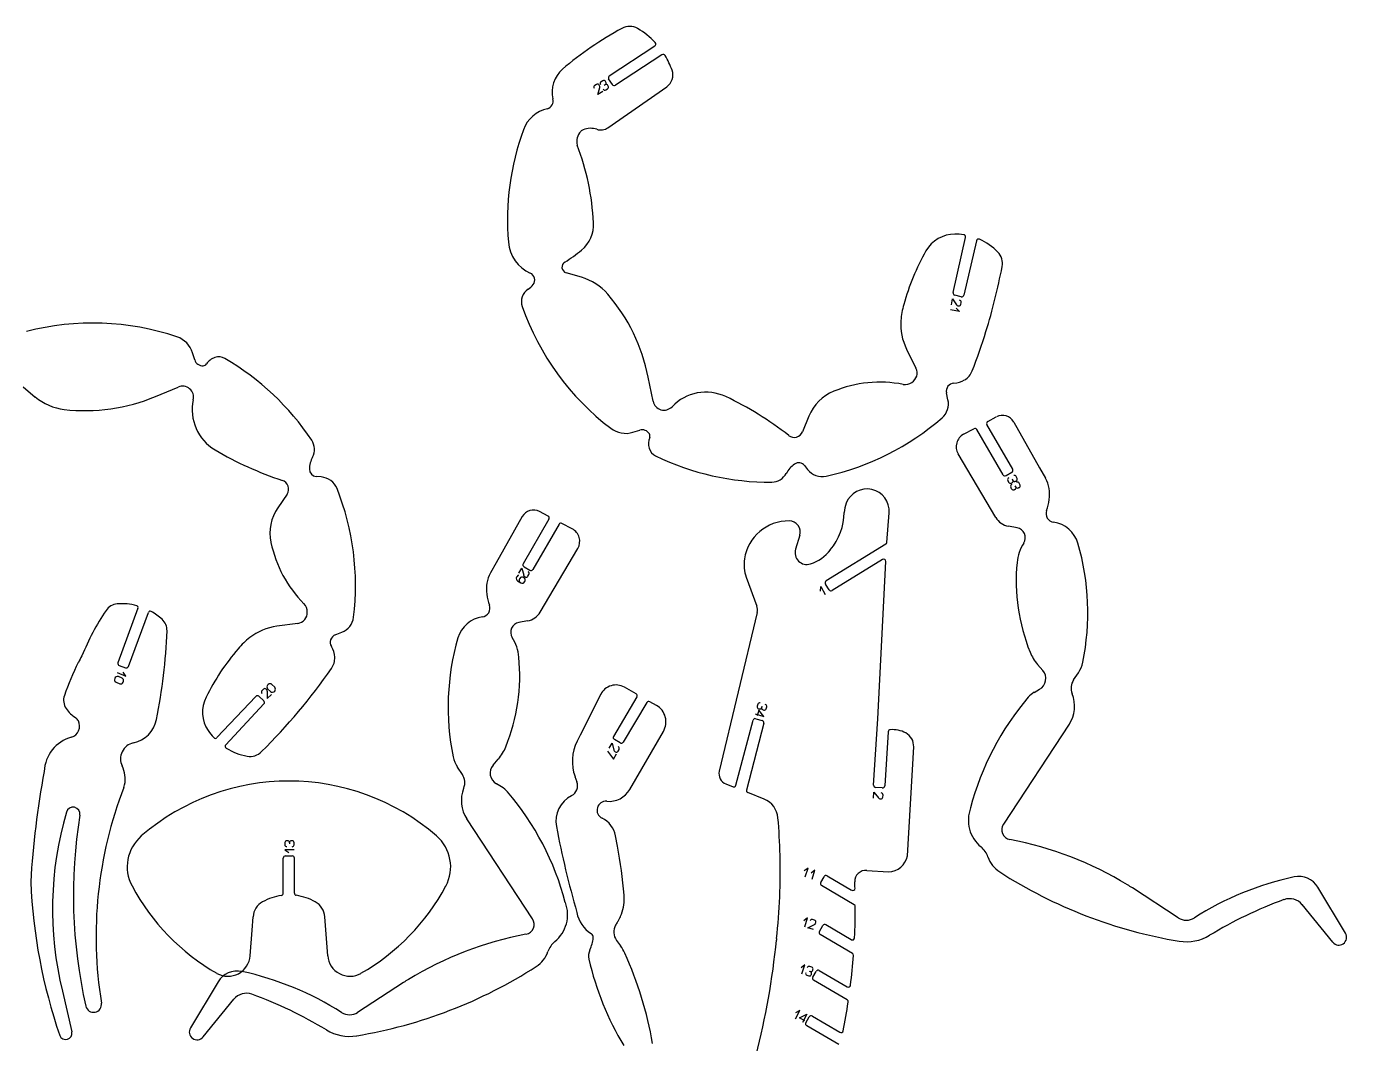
# Model space of a CAD drawing. Extents: x 0 to 476, y 0 to 308.
# Drawn here: x 236 to 475.9, y 122.9 to 307.9 of the extents above; entities that cross this region are included whole.
import ezdxf

# ---------------------------------------------------------------- set-up
doc = ezdxf.new("R2010")
doc.units = 0
doc.layers.add('WHITE', color=7, linetype='CONTINUOUS')

msp = doc.modelspace()

# ---------------------------------------------------------------- linework, layer by layer
at = {"layer": 'WHITE', "linetype": 'CONTINUOUS'}
for p, q in [((341.898464, 298.883329), (350.18096, 304.306549)), ((351.47081, 302.706082), (343.00096, 297.196549)), ((340.729872, 297.968139), (340.42096, 297.786549)), ((341.284438, 297.737132), (341.22096, 297.836549)), ((342.45096, 297.306549), (341.78096, 298.326549)), ((339.58096, 297.306549), (339.27107, 297.129843)), ((339.80096, 295.486549), (340.16249, 296.777943)), ((340.74096, 296.036549), (339.80096, 295.486549)), ((340.14096, 297.076549), (340.073561, 297.178646)), ((341.151066, 297.23782), (340.94096, 297.116549)), ((341.26096, 296.326549), (341.57096, 296.516549)), ((341.702048, 297.007769), (341.64096, 297.106549)), ((341.65096, 289.436549), (352.33096, 296.876549)), ((404.36096, 259.456549), (406.64096, 269.506549)), ((408.607888, 268.888034), (406.33096, 259.006549)), ((336.83177, 262.253267), (334.06096, 263.066549)), ((404.06096, 257.266549), (404.25096, 258.336549)), ((404.25096, 258.336549), (405.000331, 257.223575)), ((405.850001, 258.702405), (404.66096, 258.976549)), ((405.25096, 257.056549), (405.368304, 257.040808)), ((405.79096, 257.326549), (405.8467, 257.683892)), ((405.56096, 256.026549), (403.90096, 256.316549)), ((404.93096, 256.626549), (405.56096, 256.026549)), ((266.56096, 247.236549), (266.18096, 248.486549)), ((395.92096, 249.186549), (397.63096, 245.736549)), ((235.358413, 242.317398), (237.58096, 240.476549)), ((349.849906, 239.704399), (348.96096, 244.076549)), ((259.44096, 240.586549), (263.55096, 242.296549)), ((403.437566, 239.997255), (403.15096, 241.216549)), ((378.164497, 236.972737), (377.03096, 234.176549)), ((415.21096, 227.356549), (410.53096, 235.486549)), ((410.68096, 236.036549), (412.23096, 236.866549)), ((415.394809, 235.936668), (420.09096, 227.616549)), ((346.184397, 234.065848), (347.43096, 234.446549)), ((406.28096, 233.706549), (408.16096, 234.696549)), ((413.46096, 226.336549), (408.700227, 234.54879)), ((377.376919, 228.003518), (377.93096, 227.296549)), ((412.12096, 218.586549), (405.28096, 230.136549)), ((289.538004, 225.945608), (288.65096, 226.016549)), ((414.013083, 226.196871), (415.06096, 226.796549)), ((415.24096, 225.346549), (415.14096, 225.566549)), ((416.01096, 225.686549), (415.861226, 226.012549)), ((420.09096, 227.616549), (421.18096, 225.696549)), ((414.32096, 225.326549), (414.471496, 224.999)), ((415.01096, 223.796549), (414.86096, 224.126549)), ((414.95096, 224.816549), (415.058044, 224.865867)), ((415.59096, 223.656549), (415.49096, 223.606549)), ((415.781496, 224.139), (415.68096, 224.356549)), ((415.72096, 225.156549), (415.828509, 225.207084)), ((416.36096, 223.996549), (416.26096, 223.956549)), ((416.55096, 224.476549), (416.401643, 224.80363)), ((283.34096, 222.846549), (281.64096, 220.346549)), ((326.067111, 218.736668), (321.33096, 210.336549)), ((330.77096, 218.836549), (329.22096, 219.666549)), ((392.35096, 214.036549), (392.75096, 219.426549)), ((330.93096, 218.286549), (326.251282, 210.148671)), ((332.761694, 217.348791), (328.00096, 209.136549)), ((335.171522, 216.508551), (333.30096, 217.496549)), ((415.992284, 216.707502), (414.43096, 216.986549)), ((376.51096, 215.346549), (375.739442, 212.817015)), ((392.16096, 213.726549), (381.328731, 207.030163)), ((329.33096, 201.386549), (336.18096, 212.936549)), ((321.33096, 210.336549), (320.28096, 208.486549)), ((325.47096, 208.426549), (326.01096, 209.366549)), ((326.01096, 209.366549), (326.34096, 208.066549)), ((326.40096, 209.596549), (327.447503, 208.997059)), ((391.548249, 210.940447), (382.39096, 205.306549)), ((390.67096, 181.956549), (392.17096, 210.576549)), ((325.13096, 207.846549), (325.054584, 207.697079)), ((325.23096, 207.036549), (325.850429, 206.680172)), ((325.63096, 207.496549), (325.574584, 207.397079)), ((326.39096, 207.616549), (326.291489, 207.672926)), ((326.509073, 207.823218), (326.62096, 207.766549)), ((326.51096, 206.856549), (326.567336, 206.956018)), ((327.114254, 207.896658), (327.29096, 208.206549)), ((366.788404, 207.718318), (368.69096, 202.476549)), ((381.83096, 205.436549), (381.19096, 206.466549)), ((380.25096, 205.166549), (380.31096, 206.026549)), ((380.31096, 206.026549), (381.15096, 204.566549)), ((256.24096, 202.096549), (252.61096, 192.176549)), ((254.510955, 191.477084), (258.14096, 201.326549)), ((285.27096, 199.306549), (281.45096, 198.796549)), ((327.03096, 199.786549), (325.469652, 199.507505)), ((368.757569, 201.318798), (361.88096, 172.476549)), ((292.10096, 197.256549), (293.27096, 197.696549)), ((252.48096, 190.386549), (254.03096, 189.716549)), ((253.35144, 189.357982), (252.690273, 189.637836)), ((252.851495, 191.656553), (253.99096, 191.236549)), ((254.03096, 189.716549), (253.56096, 190.446549)), ((420.68096, 190.746549), (419.73096, 191.856549)), ((426.27096, 189.056549), (427.138709, 190.359699)), ((252.261454, 188.644696), (252.92096, 188.356549)), ((253.553615, 188.606552), (253.60096, 188.726549)), ((279.05096, 187.356549), (278.794264, 187.101228)), ((279.55096, 187.356549), (279.64096, 187.266549)), ((279.90139, 188.206118), (279.81096, 188.116549)), ((279.811389, 187.435969), (280.32096, 186.926549)), ((281.09053, 187.697129), (280.58096, 188.206549)), ((346.77096, 186.506549), (344.64096, 187.716549)), ((419.13096, 186.786549), (420.09096, 187.336549)), ((270.60096, 178.546549), (277.65096, 186.056549)), ((278.22096, 186.076549), (279.11096, 185.246549)), ((279.74096, 186.986549), (279.72096, 185.656549)), ((279.72096, 185.656549), (280.49096, 186.416549)), ((340.33096, 186.426549), (336.60096, 179.016549)), ((346.92096, 185.946549), (342.673306, 178.762716)), ((348.70371, 184.944843), (344.41096, 177.736549)), ((350.464819, 184.400124), (349.25096, 185.086549)), ((426.03096, 186.516549), (426.012443, 186.580794)), ((279.126065, 184.66964), (272.21096, 177.266549)), ((368.38096, 182.866549), (370.00096, 182.406549)), ((368.884124, 184.606946), (368.78096, 184.256549)), ((369.08096, 183.546549), (368.78096, 182.506549)), ((369.03096, 183.816549), (369.14096, 183.776549)), ((370.00096, 182.406549), (369.08096, 183.546549)), ((369.587413, 184.026845), (369.66096, 184.256549)), ((369.839709, 183.57924), (369.95096, 183.546549)), ((370.397413, 183.796845), (370.50096, 184.146549)), ((364.921731, 169.883806), (368.02096, 181.706549)), ((369.972376, 181.196676), (366.82096, 169.016549)), ((368.51285, 181.997972), (369.68096, 181.686549)), ((389.92096, 169.916549), (390.67096, 181.956549)), ((425.46096, 180.976549), (413.52096, 162.806549)), ((336.60096, 179.016549), (336.04096, 177.896549)), ((341.85096, 176.626549), (342.39096, 177.566549)), ((342.39096, 177.566549), (342.71096, 176.276549)), ((343.86096, 177.586549), (342.82096, 178.206549)), ((345.62096, 169.136549), (351.73096, 179.686549)), ((392.58096, 179.616549), (391.94096, 169.786549)), ((341.55096, 176.106549), (342.64096, 174.636549)), ((342.64096, 174.636549), (343.18096, 175.576549)), ((342.890166, 176.024537), (342.99096, 175.966549)), ((343.49096, 176.096549), (343.67096, 176.416549)), ((396.07096, 157.046549), (397.21096, 176.866549)), ((315.19096, 171.856549), (314.323211, 173.159699)), ((320.78096, 173.546549), (321.73096, 174.656549)), ((335.66096, 171.476549), (336.02096, 170.496549)), ((315.43096, 169.316549), (315.449477, 169.380794)), ((322.326626, 169.582241), (321.37096, 170.136549)), ((335.05096, 168.006549), (335.04096, 167.996549)), ((363.092634, 170.129714), (364.38096, 169.616549)), ((370.02096, 167.366549), (367.06096, 168.546549)), ((389.90096, 167.536549), (389.99096, 168.606549)), ((389.99096, 168.606549), (390.83096, 167.576549)), ((391.513609, 169.413382), (390.30096, 169.486549)), ((391.609748, 167.745399), (391.64096, 168.106549)), ((391.09096, 167.426549), (391.21096, 167.416549)), ((327.94096, 145.606549), (316.003798, 163.766399)), ((282.940159, 159.45959), (282.93096, 159.096549)), ((283.422973, 159.81634), (283.30096, 159.816549)), ((283.78096, 159.456549), (283.77096, 159.216549)), ((284.265011, 159.808344), (284.14096, 159.806549)), ((284.62096, 159.086549), (284.62096, 159.446549)), ((343.380401, 158.831591), (343.03096, 160.716549)), ((282.644952, 150.276245), (282.65096, 156.646549)), ((284.61096, 158.126549), (282.92096, 158.136549)), ((282.92096, 158.136549), (283.64096, 157.646549)), ((283.06096, 157.056549), (284.27096, 157.056549)), ((284.68096, 150.286549), (284.67521, 156.646549)), ((378.02096, 154.846549), (377.33096, 154.306549)), ((377.49096, 153.236549), (378.02096, 154.846549)), ((379.27096, 154.436549), (378.59096, 153.896549)), ((378.75096, 152.836549), (379.27096, 154.436549)), ((388.671814, 154.423135), (392.65096, 154.146549)), ((380.31096, 152.216549), (380.93096, 153.266549)), ((386.40096, 148.166549), (380.46096, 151.666549)), ((381.485106, 153.416225), (385.94096, 150.806549)), ((445.30096, 145.796549), (436.961358, 151.228844)), ((475.69096, 142.976549), (470.65776, 151.356262)), ((473.38096, 141.356549), (467.81096, 148.186549)), ((276.97096, 143.526549), (277.16096, 145.996549)), ((290.73096, 138.906549), (290.200522, 145.99681)), ((377.93096, 145.776549), (377.25096, 145.236549)), ((377.41096, 144.176549), (377.93096, 145.776549)), ((377.98096, 143.986549), (379.18096, 144.576549)), ((379.02096, 143.656549), (377.98096, 143.986549)), ((379.193536, 145.369352), (378.85096, 145.476549)), ((379.39096, 144.796549), (379.42096, 144.906549)), ((380.08096, 143.326549), (380.70096, 144.376549)), ((385.86096, 141.816549), (381.255808, 144.526406)), ((276.632493, 138.902921), (276.97096, 143.526549)), ((372.30096, 142.006549), (372.27096, 141.756549)), ((386.076601, 139.325208), (380.23096, 142.776549)), ((377.42096, 137.246549), (376.74096, 136.706549)), ((376.90096, 135.636549), (377.42096, 137.246549)), ((378.68096, 136.836549), (378.34096, 136.946549)), ((377.819791, 135.342937), (378.16096, 135.236549)), ((378.19096, 136.106549), (378.42096, 136.036549)), ((378.614177, 135.46316), (378.65096, 135.576549)), ((378.874572, 136.26538), (378.91096, 136.376549)), ((378.88096, 135.016549), (379.49096, 136.056549)), ((385.125272, 130.86588), (379.02096, 134.456549)), ((380.05096, 136.206549), (385.13096, 133.226549)), ((242.51096, 132.436549), (244.23096, 125.036549)), ((270.804149, 134.156244), (265.77096, 125.776549)), ((304.498831, 134.026633), (296.16096, 128.596549)), ((268.078132, 124.153406), (273.65096, 130.976549)), ((375.71096, 127.436549), (376.50096, 128.926549)), ((376.50096, 128.926549), (375.74096, 128.516549)), ((376.47096, 127.586549), (377.78096, 128.246549)), ((377.43096, 127.076549), (376.47096, 127.586549)), ((377.78096, 128.246549), (376.99096, 126.756549)), ((377.63096, 126.726549), (378.24096, 127.766549)), ((378.795106, 127.914203), (383.81096, 124.976549)), ((383.597755, 122.734761), (377.77096, 126.166549))]:
    msp.add_line(p, q, dxfattribs=at)
for centre, radius, start, end in [((375.404048, 250.533718), 64.962195, 118.717652, 130.293894), ((345.59096, 304.946549), 2.91724, 59.8479, 118.698), ((339.96096, 295.246549), 14.1287, 43.2596, 59.8813), ((349.961226, 304.646721), 0.404969, -57.139613, 43.258172), ((351.69208, 302.364698), 0.406821, 31.327342, 122.949515), ((339.966108, 295.231753), 14.131883, 19.215256, 31.312712), ((336.999103, 295.944929), 5.489079, 131.076097, 193.373044), ((340.598535, 297.475153), 0.358469, 119.694161, 209.86358), ((340.91, 297.658213), 0.358469, 29.834336, 120.164944), ((340.97096, 297.556549), 0.361772, -59.778, 29.9447), ((342.11985, 298.545818), 0.40364, 123.262326, 212.903756), ((350.839351, 299.025432), 2.615836, -55.234238, 19.133154), ((339.45096, 296.816549), 0.361267, 119.864, 209.864), ((339.762636, 296.993702), 0.361772, 30.74483, 120.144507), ((339.82096, 296.896549), 0.361538, -19.151, 29.9583), ((341.08096, 296.646549), 0.361267, -150.136, -60.136), ((341.330436, 296.927455), 0.358469, 29.974033, 120.024904), ((341.392306, 296.827326), 0.358469, -60.107005, 30.22329), ((342.781225, 297.536146), 0.404487, -146.738296, -57.095223), ((331.98096, 286.986549), 6.06311, 102.555, 159.959), ((330.203557, 294.327379), 1.49633, -72.327383, 13.447604), ((371.099847, 272.709729), 47.706964, 159.95813, 184.91992), ((338.55096, 286.966549), 2.56721, 135.959, 195.483), ((337.679674, 287.820128), 1.34753, 112.533545, 136.294678), ((338.523177, 285.75581), 3.57752, 71.583528, 112.341508), ((340.36096, 291.276549), 2.24338, -108.559, -55.181), ((292.62096, 269.806549), 46.4688, 2.90531, 20.7662), ((332.977669, 271.853813), 6.067378, -50.249887, 2.955049), ((404.72096, 264.046549), 6.06369, 90.2117, 150.463), ((404.739794, 259.285251), 10.824932, 81.665995, 90.245133), ((406.251704, 269.599714), 0.40025, -13.460068, 81.799154), ((409.000849, 268.796599), 0.403458, 65.749996, 166.901344), ((404.733969, 259.293739), 10.820301, 44.168012, 65.81685), ((330.320727, 269.179358), 6.776646, -175.24927, -114.229452), ((320.77096, 286.566549), 25.1846, -58.81, -50.302), ((436.88096, 245.806549), 43.0392, 150.437, 164.544), ((410.35137, 264.748703), 2.990114, -10.78525, 44.190287), ((334.37096, 264.106549), 1.07868, 121.271, 253.562), ((306.30096, 284.646549), 108.926, -17.21, -10.825), ((327.00096, 261.766549), 1.34723, -38.726, 66.6672), ((333.982897, 252.554307), 10.108705, 40.830571, 73.630916), ((328.61096, 257.836549), 2.6941, 123.204, 199.309), ((324.98096, 263.386549), 3.94153, -56.747, -38.681), ((316.899356, 237.824769), 32.665444, 11.033807, 40.787446), ((404.76096, 259.366549), 0.404278, 167.253, 256.973), ((371.099847, 272.709729), 47.710952, -160.706537, -127.362619), ((409.24096, 253.366549), 14.3852, 164.255, 175.921), ((405.307295, 257.412633), 0.360513, -148.371127, -98.99006), ((405.43096, 257.396549), 0.361216, -99.989, -9.989), ((405.49096, 257.746549), 0.361216, -9.989, 80.0106), ((405.936811, 259.097483), 0.404503, -102.392562, -12.991454), ((404.97096, 253.676549), 10.1054, 175.922, 206.355), ((248.063427, 206.229092), 47.70533, 71.340564, 104.687023), ((306.301677, 284.628396), 108.924862, -21.205499, -17.20304), ((261.890735, 247.177285), 4.485555, 16.970814, 71.333473), ((268.01034, 247.678621), 1.5154, -163.301205, -86.444683), ((271.17203, 244.7969), 3.01271, 108.193647, 145.956937), ((270.930729, 245.526682), 2.244071, 59.968697, 108.158463), ((248.070627, 206.22705), 47.708834, 33.589461, 59.821251), ((268.06096, 246.906549), 0.741679, -86.649, -34.212), ((395.81096, 244.836549), 2.021, -57.845, 26.3304), ((404.71096, 246.446549), 3.36805, -58.22, -21.197), ((264.33096, 240.426549), 2.02132, -12.541, 112.508), ((391.094118, 220.955942), 22.222258, 79.12388, 112.255944), ((395.60096, 245.196549), 2.4378, -97.396, -58.021), ((404.62096, 241.516549), 1.49652, 93.3205, 191.361), ((404.46096, 246.836549), 3.82635, -89.009, -58.193), ((244.03096, 248.266549), 10.1049, -129.618, -96.811), ((246.70096, 270.666549), 32.6695, -96.811, -67.062), ((274.580125, 238.142798), 8.479199, 167.433473, 239.256897), ((359.45096, 232.876549), 8.48277, 64.7238, 136.536), ((336.12096, 184.166549), 62.4999, 52.1162, 64.4473), ((385.80096, 233.896549), 8.23277, 112.247, 158.059), ((400.160401, 239.216062), 3.368987, -48.951922, 13.407649), ((351.83096, 240.106549), 2.021393, -168.525, -43.628252), ((371.099847, 272.709729), 47.712645, -77.65751, -49.046494), ((410.87096, 235.686549), 0.403595, 118.066, 209.989), ((413.34096, 234.776549), 2.35885, 29.46, 117.944), ((344.868758, 238.358229), 4.489482, -127.333425, -72.959407), ((347.879957, 232.99824), 1.51631, 30.623697, 107.224215), ((352.030757, 231.996044), 3.010377, 158.073344, 195.823819), ((348.548776, 233.391055), 0.740676, -21.451718, 30.829829), ((375.50096, 234.786549), 1.644, -127.892, -21.938), ((407.49096, 231.446549), 2.56086, 117.957, 210.65), ((408.35096, 234.346549), 0.403595, 30.0728, 118.15), ((301.9368, 284.723114), 62.498652, -120.46882, -108.132068), ((285.318819, 230.962534), 2.995616, -28.028844, 33.625819), ((351.291707, 231.783907), 2.24149, -164.241974, -115.907638), ((292.107517, 227.330122), 4.7038, 151.773192, 179.568986), ((371.099847, 272.709729), 47.711678, -115.823133, -89.59269), ((378.21096, 224.396549), 4.701994, 124.34, 152.093647), ((376.320204, 227.167504), 1.34743, 38.34909, 124.420653), ((288.750978, 227.359971), 1.34714, 179.764542, 265.742157), ((289.281534, 222.585106), 3.370275, 21.704041, 85.6357), ((371.41096, 227.996549), 2.99216, -89.594, -27.883), ((380.571851, 229.385423), 3.36715, -141.65694, -77.673714), ((413.81096, 226.546549), 0.403891, -149.971, -59.971), ((414.649213, 225.475785), 0.360585, 113.46405, 204.448335), ((414.861636, 227.146934), 0.403113, -60.365716, 30.030056), ((415.53096, 225.866549), 0.361098, 23.8487, 113.979), ((415.682327, 225.537157), 0.360995, -66.112507, 24.445769), ((416.48096, 223.046549), 5.38975, 8.82406, 29.4502), ((281.97096, 223.766549), 1.6444, -34.07, 71.722404), ((248.07172, 206.232773), 47.705897, -6.965394, 21.647789), ((388.72137, 219.732011), 4.041151, -4.335005, 159.094393), ((414.801569, 225.145182), 0.360995, -156.112507, -65.554231), ((415.19096, 224.266549), 0.360995, 114.125, 204.125), ((415.341193, 223.936024), 0.361917, -156.111935, -65.555235), ((414.911485, 225.196782), 0.361917, -66.111935, 24.444765), ((415.57189, 225.484426), 0.360174, -156.536681, -65.550921), ((415.45096, 223.986549), 0.360174, -66.168, 23.8319), ((416.111569, 224.285182), 0.360995, -156.112507, -65.554231), ((416.07096, 224.656549), 0.361917, 23.9786, 113.849), ((416.221485, 224.326782), 0.361917, -66.111935, 24.444765), ((414.310428, 222.705242), 7.58695, -22.160344, 8.856576), ((390.381586, 219.08818), 5.821819, 159.005495, 175.931457), ((288.460069, 215.735231), 8.23192, 145.93208, 191.735282), ((328.12096, 217.576549), 2.35885, 62.0564, 150.54), ((330.5812, 218.486967), 0.403113, -29.813436, 61.93645), ((373.82096, 219.606549), 10.7541, -39.974, -0.518), ((415.02096, 220.296549), 3.36803, -149.36, -100.151), ((422.86096, 219.306549), 1.60941, 160.669, 261.961), ((333.11096, 217.146549), 0.403595, 61.8502, 149.927), ((333.97096, 214.246549), 2.56086, -30.65, 62.0428), ((374.52096, 209.806549), 8.1519, 89.4615, 171.244), ((374.57096, 215.936549), 2.02089, -16.994, 89.4749), ((415.67096, 214.916549), 1.81955, -32.293, 79.8285), ((421.88096, 212.376549), 5.38968, 16.3095, 82.0413), ((302.16096, 218.576549), 22.22, -168.262, -135.133), ((391.94096, 214.066549), 0.40362, -58.229, -4.241), ((424.045309, 209.623432), 8.0838, 147.743705, 174.525374), ((384.10096, 201.316549), 44.761, -11.689, 16.3106), ((377.80096, 212.186549), 2.15577, 162.995, 287.52), ((376.25096, 217.056549), 7.27329, -72.4, -36.888), ((326.601349, 209.947223), 0.403891, 150.081383, 240.254678), ((327.65096, 209.346549), 0.404398, -120.206, -29.958), ((373.120817, 210.015626), 6.736251, 171.188723, 199.940037), ((391.76096, 210.596549), 0.404366, -3.112, 121.738), ((450.47096, 207.076549), 34.6319, 174.502, 201.993), ((327.15096, 205.506549), 7.58695, 171.165, 202.171), ((324.98096, 205.836549), 5.38975, 150.55, 171.176), ((325.469513, 207.454061), 0.480858, 149.64313, 240.257755), ((325.576486, 207.625027), 0.497559, 108.510776, 153.562779), ((325.99096, 207.156549), 0.480858, 149.986, 239.986), ((326.048473, 207.257995), 0.480858, 59.64343, 150.257753), ((326.093447, 207.095102), 0.480858, -120.35687, -29.742245), ((326.69096, 208.136549), 0.362297, -169.059, -120.135), ((326.152407, 207.199036), 0.480858, -30.35687, 60.257755), ((326.803374, 208.075134), 0.358469, -120.588627, -29.860089), ((326.982444, 208.38908), 0.358469, -30.61035, 59.838238), ((381.54096, 206.686549), 0.403871, 121.701, 211.701), ((382.17871, 205.65015), 0.403871, -147.696599, -58.295408), ((288.420181, 176.2203), 45.7265, 146.164746, 157.926041), ((252.673361, 200.176712), 2.6946, 93.914281, 146.061186), ((253.25096, 191.806549), 11.0878, 75.5443, 93.8948), ((255.931673, 202.218449), 0.336357, -20.733686, 74.983341), ((258.456471, 201.209116), 0.336656, 59.793791, 159.584835), ((284.58096, 201.296549), 2.43828, 2.04864, 41.4233), ((318.60096, 202.106549), 1.60941, -81.961, 19.3312), ((366.79096, 201.786549), 2.02141, -13.379, 19.95889), ((253.263729, 191.795177), 11.0877, 48.355656, 61.078582), ((258.83096, 198.066549), 2.69439, -2.316, 48.2903), ((284.997165, 201.316037), 2.02165, -82.267461, 1.918344), ((292.08096, 200.856549), 3.36949, -69.394, -6.973), ((319.569296, 195.176317), 5.388148, 97.928914, 163.683664), ((325.79096, 197.716549), 1.81955, 100.171, 212.293), ((326.44096, 203.096549), 3.36803, -79.849, -30.64), ((157.13123, 202.197904), 104.478, -11.246758, -2.325987), ((285.43096, 185.416549), 14.3859, 128.076, 139.739), ((282.79488, 188.777074), 10.109204, 97.639529, 128.081325), ((292.67096, 195.876549), 1.49694, 112.647, 210.645), ((317.42018, 192.424651), 8.080131, 5.467233, 32.262189), ((307.15203, 166.727798), 43.040001, 139.440997, 153.551124), ((288.181264, 193.018978), 3.83056, 2.359105, 33.152993), ((357.363291, 184.124515), 44.764897, 163.697955, 191.69838), ((287.97096, 170.596549), 47.7348, 153.107, 160.886), ((287.91096, 170.616549), 47.6656, 151.44, 153.09), ((252.991025, 192.036726), 0.404969, 159.8019, 249.845973), ((288.64096, 193.046549), 3.37013, -34.802, 2.21247), ((290.99096, 189.876549), 34.6319, -21.993, 5.49772), ((425.85096, 197.136549), 8.08552, -158.022, -139.252), ((422.658261, 193.35749), 5.39084, -33.7858, -11.876913), ((252.53096, 189.116549), 0.545088, 73.0061, 163.209), ((254.130783, 191.616614), 0.404969, -110.1981, -20.154027), ((201.96096, 253.296549), 108.925, -45.196, -34.804), ((418.981313, 189.28675), 2.243791, -60.360509, 40.7629), ((252.450645, 189.085808), 0.479972, 156.913537, 246.785706), ((253.113195, 188.795577), 0.47927, -113.646873, -23.228621), ((253.161559, 188.917931), 0.47927, -23.535691, 66.659931), ((279.30096, 187.096549), 0.360168, 45, 135), ((279.39096, 187.016549), 0.360454, -4.078, 45.0995), ((280.150884, 187.776473), 0.480833, 134.987204, 225.08502), ((280.241391, 187.866119), 0.480833, 45.072522, 135.000046), ((280.753521, 187.359058), 0.477355, -45.796874, 45.090108), ((343.101654, 185.026151), 3.099629, 60.224054, 153.253216), ((428.523237, 187.569992), 2.698629, 146.574232, 201.503367), ((245.42096, 185.346549), 2.69515, 160.904, 213.955), ((274.05096, 183.196549), 6.06495, 153.527, 213.782), ((277.95096, 185.776549), 0.403943, 46.926, 136.73), ((279.05096, 186.846549), 0.3616, 135.226, 224.774), ((278.83488, 184.950668), 0.404679, -43.983185, 46.982741), ((280.66096, 187.356549), 0.544367, -128.743, -38.61), ((346.57096, 186.146549), 0.404414, -30.7, 60.3304), ((349.049383, 184.737454), 0.403113, 59.996658, 149.038115), ((369.23096, 184.506549), 0.361075, 73.9448, 163.856), ((456.881678, 152.827392), 51.0041, 139.589244, 165.301432), ((421.12096, 183.276549), 4.04262, 119.581, 139.521), ((420.388836, 184.293312), 6.06435, -33.250425, 21.50655), ((248.12096, 187.166549), 5.95495, -146.069, -122.327), ((348.76096, 181.416549), 3.43582, -30.077, 60.2702), ((369.131903, 184.15991), 0.364005, 164.604192, 253.948687), ((369.237598, 184.127492), 0.364005, -105.395808, -16.051313), ((369.94096, 183.926549), 0.361767, 164.054, 253.747), ((370.047598, 183.897492), 0.364005, -105.395808, -16.051313), ((370.15096, 184.236549), 0.361487, -15.901, 74.0986), ((243.53096, 180.656549), 2.10906, -73.302, 26.2534), ((244.22096, 180.996549), 1.34762, 26.2818, 57.6453), ((254.32096, 182.876549), 5.39092, -78.26, -11.272), ((368.412752, 181.606087), 0.404467, 75.671446, 165.618248), ((369.580631, 181.295249), 0.403957, -14.123859, 75.619145), ((392.98074, 179.596532), 0.402937, 94.267269, 176.269629), ((393.31532, 174.739515), 5.271458, 62.219557, 93.965615), ((245.961656, 172.136743), 6.75641, 105.621133, 177.628354), ((256.017391, 174.705807), 2.954073, 101.70966, 206.367826), ((278.016527, 185.823243), 10.821522, -146.333378, -137.759706), ((270.304174, 178.812956), 0.399251, -138.531319, -43.203638), ((343.26096, 174.256549), 8.085666, 153.244809, 200.088), ((343.02096, 178.556549), 0.404189, 149.331, 239.331), ((344.06096, 177.936549), 0.403836, -120.719, -30.619), ((394.52096, 177.016549), 2.69495, -3.316, 62.3341), ((272.50096, 176.986549), 0.404117, 136.935, 237.96), ((278.004809, 185.834155), 10.823928, -121.890391, -100.240297), ((276.611568, 178.126439), 2.991304, -100.225098, -45.183781), ((315.61096, 179.926549), 8.08552, -40.748, -21.978), ((343.07096, 176.336549), 0.360607, -169.548, -120.09), ((343.172619, 176.27558), 0.358469, -120.448438, -30.001436), ((343.35096, 176.596549), 0.361267, -29.864, 60.1358), ((248.57066, 171.015059), 5.35709, -11.382746, 26.361778), ((318.808265, 176.159429), 5.395747, -168.113002, -146.224285), ((322.481225, 172.086856), 2.24419, 139.24937, 240.348139), ((392.94096, 143.396549), 156.445, 169.31, 176.728), ((283.680457, 129.626983), 41.030443, 49.171813, 130.833865), ((312.942472, 170.370388), 2.69525, -21.540713, 33.463114), ((334.12096, 169.796549), 2.02089, -62.679, 20.1066), ((363.84096, 172.006549), 2.02052, 166.554, 248.262), ((323.833929, 142.384225), 75.209065, 158.858024, 189.258408), ((251.17096, 170.476549), 2.69528, -21, -11.238), ((321.069923, 167.093916), 6.061188, 158.487812, 213.297588), ((320.331159, 166.066316), 4.042724, 40.495066, 60.422875), ((284.57096, 135.626549), 51.0041, 14.6986, 40.4122), ((337.439539, 163.345816), 5.232829, 117.282067, 190.538956), ((341.850817, 171.316562), 4.35993, -95.481733, -29.956219), ((364.53096, 169.986549), 0.404052, -111.625, -14.731), ((367.210414, 168.914443), 0.402616, 165.309015, 248.292558), ((390.33096, 169.896549), 0.404093, 176.424, 266.406), ((391.280951, 168.136446), 0.361248, -4.747331, 84.849712), ((391.537996, 169.816739), 0.404093, -93.459922, -4.284607), ((244.440404, 164.653052), 1.266877, -8.958969, 163.630108), ((341.282832, 165.366371), 1.61731, 84.625416, 244.138706), ((368.520489, 163.612045), 4.04323, 4.856594, 68.216097), ((391.13096, 167.786549), 0.361543, -143.982, -95.028), ((391.25096, 167.776549), 0.360138, -95.311, -4.962), ((413.44207, 163.549495), 6.29925, 159.370642, 230.700905), ((303.70096, 147.396549), 62.9884, 163.756, 193.734), ((335.209845, 149.829724), 90.705, 170.720632, 192.799286), ((338.63096, 159.876549), 4.479464, 10.808231, 64.2453), ((260.52001, 154.313491), 112.443258, 1.464153, 4.918567), ((488.294716, 191.386351), 158.671924, -169.469892, -163.67038), ((415.041448, 161.80729), 1.81945, 146.687248, 259.114324), ((261.700269, 155.065951), 7.410959, 130.859556, 208.090438), ((283.290955, 159.094731), 0.36, 179.710645, 269.356494), ((283.300146, 159.45655), 0.36, 89.870444, 179.516054), ((283.42097, 159.457062), 0.359283, -1.194688, 89.680691), ((284.140163, 159.44655), 0.36, 89.87315, 179.519078), ((284.25096, 159.086549), 0.360814, -90.48, -0.483), ((284.260965, 159.448367), 0.36, -0.289355, 89.355991), ((305.66096, 155.066549), 7.4103, -28.102, 49.1707), ((262.15096, 143.326549), 82.696, 4.57863, 10.8066), ((406.888833, 155.552813), 4.039605, 18.71112, 50.61047), ((402.47096, 96.436549), 64.7486, 58.7428, 79.1103), ((283.06096, 156.646549), 0.40425, 90, 180), ((284.27096, 156.646549), 0.40425, 0, 90), ((260.52096, 154.286549), 112.443, -6.268, 1.47789), ((392.523446, 157.756637), 3.61234, -87.977057, -11.302099), ((415.670444, 158.538063), 5.23555, -161.175496, -122.729673), ((388.533346, 152.406383), 2.0215, 86.072278, 182.413071), ((459.64096, 226.866549), 86.4894, -122.76, -99.427), ((335.60096, 156.556549), 98.9415, -177.553, -161.041), ((290.388863, 170.390476), 39.935972, -151.893873, -119.708593), ((276.97096, 170.386549), 39.9336, -60.286, -28.094), ((380.661427, 152.017342), 0.404033, 149.585492, 240.253445), ((381.282511, 153.065648), 0.404906, 59.976739, 150.253324), ((386.15096, 151.146549), 0.403797, -120.472, 1.66865), ((270.97096, 147.666549), 115.636356, 1.730368, 2.306955), ((418.677398, 122.933997), 33.6883, 57.129699, 58.921389), ((478.073197, 98.914871), 55.5706, 102.188811, 122.496118), ((467.188869, 149.280038), 4.04276, 30.901642, 102.115555), ((284.016959, 139.395894), 10.6182, 99.286923, 118.861551), ((282.238494, 150.276157), 0.406458, -80.80995, 0.012415), ((285.080941, 150.282675), 0.4, 179.445108, 260.758358), ((283.34096, 139.396549), 10.6184, 61.0934, 80.872), ((336.530828, 149.286198), 8.0849, -20.598841, 4.585195), ((491.49096, 75.556549), 78.3371, 110.155, 121.137), ((465.51096, 146.306549), 2.96456, 39.1423, 110.159), ((280.520523, 145.746307), 3.36887, 118.915511, 175.740117), ((286.841063, 145.745174), 3.36887, 4.283671, 61.0118), ((328.023397, 146.348543), 6.296267, -50.720456, 20.648944), ((341.46096, 147.616549), 5.50524, -171.134, -121.279), ((334.520005, 150.014114), 10.223295, -25.956844, -20.452703), ((386.200959, 147.816918), 0.403903, 0.069344, 59.311794), ((270.970237, 147.651393), 115.634744, -2.727511, 0.082258), ((326.421832, 144.606716), 1.81863, -79.152975, 33.351404), ((345.408395, 143.211707), 2.69548, 152.024532, 214.554583), ((346.65096, 142.556549), 4.09679, 142.182, 152.152), ((341.297422, 146.734792), 2.694277, -38.203026, -26.3379), ((378.737354, 145.137737), 0.357351, 71.463337, 162.075233), ((379.044432, 144.908), 0.358469, -67.612821, -18.259115), ((379.08096, 145.026549), 0.360815, -18.08, 71.8199), ((381.05096, 144.176549), 0.405417, 59.6503, 149.404), ((446.768873, 148.057905), 2.696016, -122.988785, -57.478075), ((338.99096, 79.236549), 64.748, 100.892, 121.258), ((332.34096, 142.866549), 6.68947, -25.511, -6.252), ((338.18096, 142.226549), 0.809107, -6.163, 58.6961), ((362.56096, 155.056549), 23.5404, -145.381, -142.384), ((236.217967, 154.999643), 136.696, -23.430846, -5.559529), ((380.431246, 143.127033), 0.403675, 149.483792, 240.253989), ((386.066331, 142.169285), 0.408167, -120.208966, -2.878089), ((446.800704, 149.526591), 8.08504, -99.424159, -58.841782), ((474.47096, 142.246549), 1.41474, -140.853, 30.965), ((325.78096, 141.336549), 5.23555, -57.232, -18.807), ((334.57096, 138.346549), 4.0431, 129.31, 161.168), ((340.809746, 138.824003), 2.694693, 154.467014, 191.733291), ((338.574941, 136.599844), 6.734078, 24.296251, 37.453513), ((283.89096, 111.716549), 66.8133, 9.65636, 24.4501), ((385.87096, 138.976549), 0.404786, -4.153, 59.4677), ((272.60096, 139.206549), 4.04295, -119.713, -4.307), ((294.761025, 139.205677), 4.041151, -175.75505, -60.290674), ((281.82096, 209.666549), 86.4894, -80.573, -57.24), ((392.489134, 151.044321), 55.798298, -166.771827, -149.29118), ((378.22096, 136.606549), 0.361462, 71.8169, 162.122), ((378.571942, 136.489538), 0.357351, -18.432445, 72.178632), ((270.980534, 147.763933), 115.630322, -7.071943, -4.368593), ((274.274939, 132.075695), 4.046611, 77.924859, 149.059621), ((263.386323, 81.713132), 55.572807, 57.503631, 77.809248), ((322.792062, 105.740941), 33.685644, 121.097226, 122.891997), ((377.93096, 135.686549), 0.361148, 162.072, 252.072), ((378.274864, 135.575261), 0.357351, -108.587, -18.282282), ((378.534566, 136.375361), 0.357351, -108.536663, -17.924767), ((378.312248, 135.690452), 0.357351, -18.587, 71.717313), ((379.23096, 134.806549), 0.403162, 149.578, 239.578), ((379.84096, 135.856549), 0.404548, 59.7741, 149.382), ((275.94096, 129.106549), 2.96378, 69.8625, 140.854), ((385.33096, 133.576549), 0.403113, -119.744881, -6.91), ((248.17096, 130.056549), 1.44837, -167.184, 9.23947), ((249.97096, 58.356549), 78.3371, 58.8634, 69.8446), ((270.972353, 147.693588), 115.634672, -11.192622, -8.572552), ((384.92096, 130.516549), 0.404692, -8.378, 59.678), ((294.692548, 130.855535), 2.6943, -122.55807, -56.97488), ((378.59096, 127.566549), 0.403113, 59.5781, 150.255119), ((243.103866, 124.80926), 1.149783, -159.396247, 11.401306), ((266.97468, 125.03624), 1.413153, 148.407764, 321.33789), ((294.661182, 132.326414), 8.084871, -121.162534, -80.575396), ((377.971246, 126.517033), 0.403675, 149.483792, 240.253989), ((384.012156, 125.325863), 0.403113, -119.940835, -11.141373)]:
    msp.add_arc(centre, radius, start, end, dxfattribs=at)

doc.saveas('drawing.dxf')
